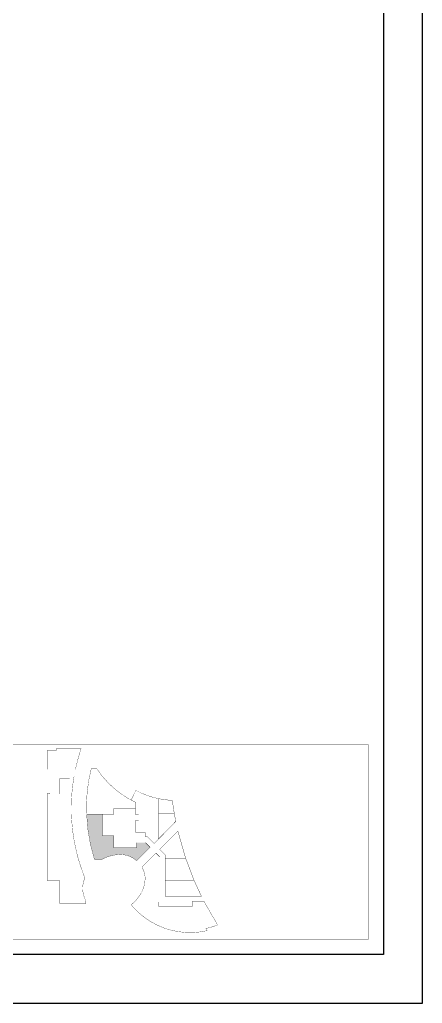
# Model space of a CAD drawing. Extents: x 52554 to 96099, y 96787 to 127580.
# Drawn here: x 89672 to 96099, y 96787 to 112481 of the extents above; entities that cross this region are included whole.
import ezdxf

# ---------------------------------------------------------------- set-up
doc = ezdxf.new("R2010")
doc.units = 0
doc.header["$LTSCALE"] = 300
doc.layers.add('0-土建-柱', color=7, linetype='Continuous')
doc.layers.add('01-CCI-租户面积', color=6, linetype='Continuous')

# ---------------------------------------------------------------- blocks, each defined once
blk = doc.blocks.new('A$Cc7071715')
at = {"layer": '0-土建-柱'}
h = blk.add_hatch(color=7, dxfattribs=at)
h.dxf.hatch_style = 1
h.paths.add_polyline_path([(6548, -2452), (2198, -2452), (2183, 5848), (-3818, 5848, 0.0680368), (-861, -11361), (1908, -11402, -0.1146388), (8240, -9548, -0.2017525), (15156, -11827), (20271, -6712), (18560, -5002), (15148, -5002), (15148, -7002), (6548, -7002)])
at = {"layer": '01-CCI-租户面积', "color": 7}
for points, const_width in [([(-5901, 30755), (-15302, 30748), (-15302, 30148), (-18702, 30149), (-18702, 29548), (-18702, 29548), (-18702, 22845), (-8075, 22848, -0.0272525), (-5901, 30755, -3.594989)], 100), ([(14788, 7946), (14788, 8148), (14788, 10303, -0.1372993), (61, 23048), (-2082, 23048, 0.0747214), (-3817, 5848), (2340, 5848), (6555, 5848), (6555, 7948), (14788, 7946)], 100), ([(-8594, 20198), (-10277, 20198), (-10277, 19398), (-14002, 19398), (-14002, 13498), (-17902, 13498), (-17902, 13848), (-18702, 13848), (-18702, -19484), (-14002, -19484), (-14002, -28152), (-4152, -28152), (-4152, -27358), (-4152, -26913, -0.1829104), (-5100, -20271, -0.0498514), (-4472, -18428, -0.0244751), (-7008, -11048, -0.0269069), (-8846, -2607, -0.0252693), (-9625, 5848, -0.0247488), (-9375, 14348, -0.0201079), (-8594, 20198), (-8594, 20198)], 100), ([(28720, 11094), (29503, 5960), (23498, 5960), (23498, 11718, 0.0415447), (28720, 11094)], 120), ([(2198, -2452), (2183, 5848), (-3818, 5848, 0.0680373), (-861, -11361), (1908, -11402, -0.1146388), (8240, -9548, -0.2017525), (15156, -11827), (20271, -6712), (18560, -5002), (15148, -5002), (15148, -7002), (6548, -7002), (6548, -2452), (2198, -2452)], 100), ([(36248, -27352), (36248, -29252), (23648, -29252), (23648, -27552), (23898, -27552), (23948, -27552), (23948, -10390), (22533, -8975), (17186, -14322, -0.1520593), (18399, -18952, -0.1656141), (15583, -26096, -0.0604847), (13085, -28601), (14189, -29862, 0.2678597), (41998, -38428), (41488, -37619), (43849, -36999), (45950, -36257), (40798, -27352), (36262, -27352), (36262, -27352), (36248, -27352), (36248, -27352)], 100)]:
    blk.add_lwpolyline(points, format="xyb", dxfattribs=dict(at, const_width=const_width))
at = {"layer": '01-CCI-租户面积', "color": 7, "const_width": 100}
blk.add_lwpolyline([(23498, -3623), (23498, 11718, -0.0743082), (14896, 14874), (13098, 11194), (14793, 10351), (14790, 5748), (15948, 5746), (15948, 3548), (14840, 3551), (14840, -1149), (18398, -1149), (18398, -2649), (19180, -2649), (21826, -5295), (23498, -3623), (23498, 5851)], format="xyb", close=True, dxfattribs=at)
at = {"layer": '01-CCI-租户面积', "color": 7, "const_width": 120}
for points in [[(30050, 3067), (23498, -3623), (23498, 5960), (29503, 5960), (30050, 3067)], [(30864, -645), (23948, -7561), (25998, -9612), (25998, -10867), (33776, -10839), (30864, -645)], [(33776, -10839), (36978, -19260), (25998, -19260), (25968, -10867)], [(36978, -19260), (39782, -25352), (25998, -25352), (25998, -19260)]]:
    blk.add_lwpolyline(points, dxfattribs=at)

msp = doc.modelspace()

# ---------------------------------------------------------------- linework, layer by layer
msp.add_lwpolyline([(53175.9, 126801.9), (95477.3, 126801.9), (95477.3, 97564.2), (53175.9, 97564.2)], close=True)
for points in [[(94025.8, 96786.6), (96099.4, 96786.6), (96099.4, 125505.9)], [(52553.8, 98860.2), (52553.8, 96786.6), (94025.8, 96786.6)]]:
    msp.add_lwpolyline(points)
at = {"const_width": 5.18}
msp.add_lwpolyline([(88260.4, 100914), (95237.3, 100914), (95237.3, 97804.2), (86413.6, 97804.2), (86413.6, 100914), (86693.3, 100914)], dxfattribs=at)

# ---------------------------------------------------------------- block references
at = {"layer": '0-土建-柱', "xscale": 0.042, "yscale": 0.042, "zscale": 0.042}
msp.add_blockref('A$Cc7071715', (90901.7, 99559.9), dxfattribs=at)

doc.saveas('drawing.dxf')
